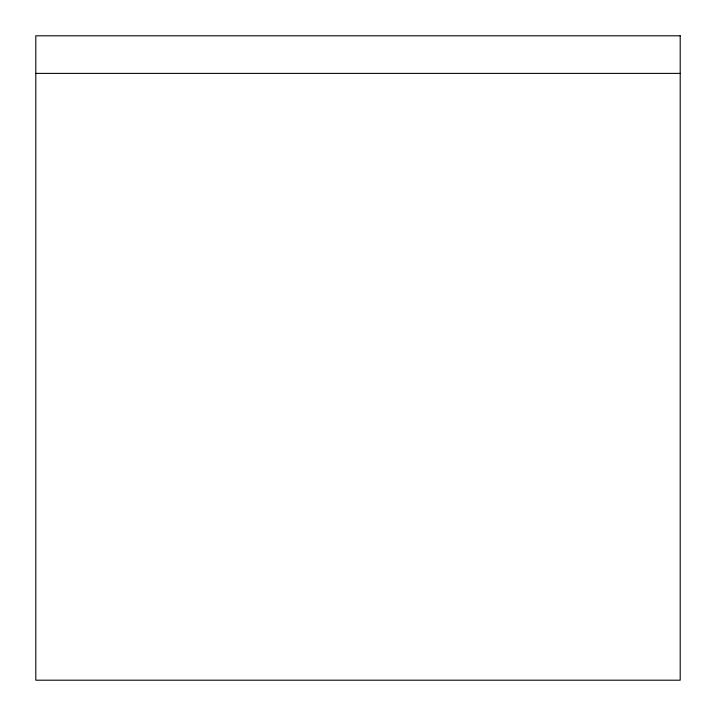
<?xml version="1.0" encoding="UTF-8"?>
<svg xmlns="http://www.w3.org/2000/svg" width="716" height="716" viewBox="0 0 716 716"><rect width="100%" height="100%" fill="white"/><g stroke="black" fill="none" stroke-linecap="round" stroke-linejoin="round"><path stroke-width="1.07" d="M35.8 73.39L680.2 73.39M680.2 35.8L35.8 35.8L35.8 680.2L680.2 680.2L680.2 35.8"/></g></svg>
